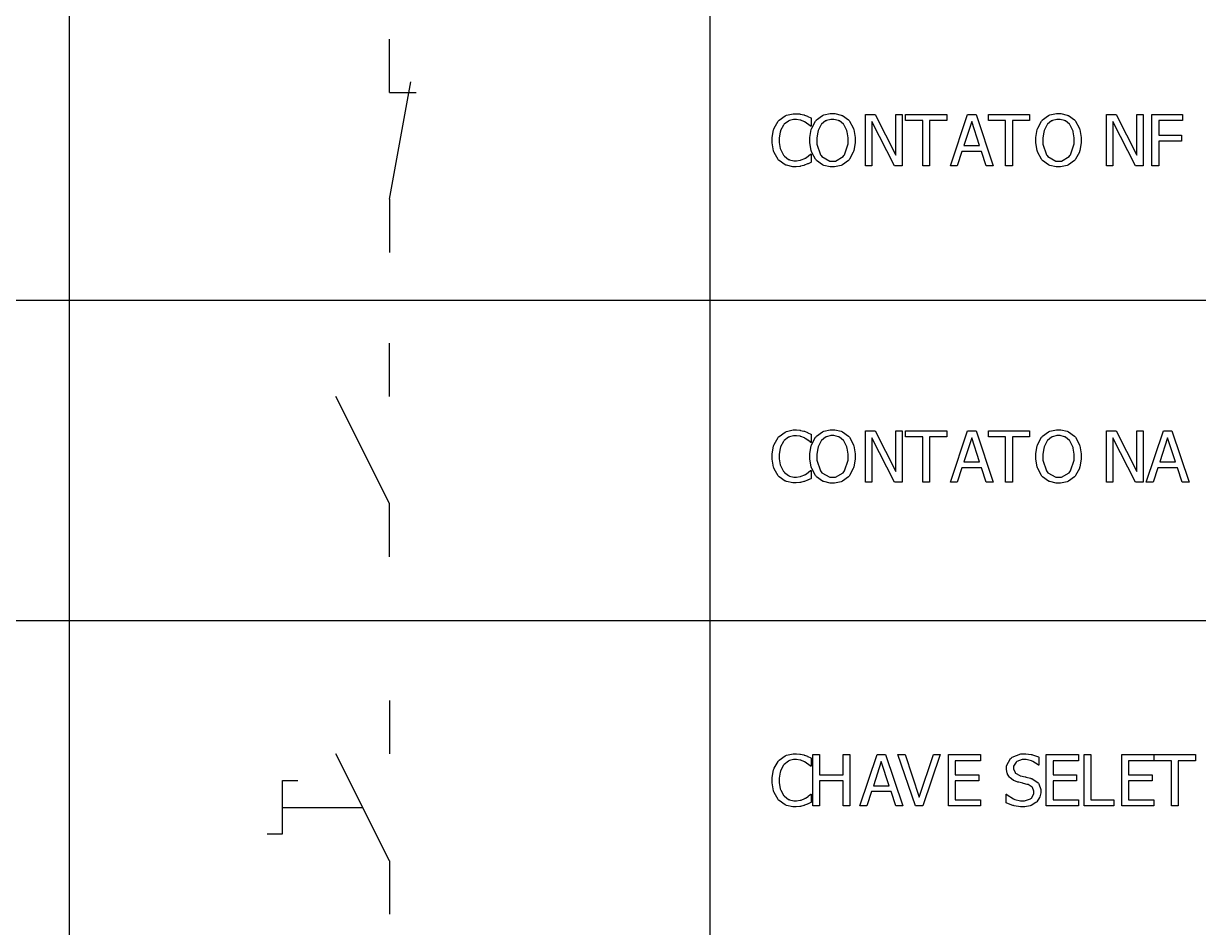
# Model space of a CAD drawing. Header units: millimetres. Extents: x 1974 to 2560, y 1429 to 1567.
# Drawn here: x 2485.803 to 2489.676, y 1522.495 to 1525.476 of the extents above; entities that cross this region are included whole.
import ezdxf

# ---------------------------------------------------------------- set-up
doc = ezdxf.new("R2010")
doc.units = ezdxf.units.MM
doc.layers.add('TEXTO', color=4, linetype='Continuous')

msp = doc.modelspace()

# ---------------------------------------------------------------- linework, layer by layer
at = {"layer": 'TEXTO', "color": 0}
for p, q in [((2485.9531, 1531.9544), (2485.9531, 1515.0586)), ((2488.0651, 1531.9544), (2488.0651, 1515.0586)), ((2487.0091, 1525.2489), (2487.0091, 1525.4249)), ((2487.0091, 1524.8969), (2487.0794, 1525.2841)), ((2487.0091, 1525.2489), (2487.097, 1525.2489)), ((2488.2902, 1525.1539), (2488.292, 1525.1559)), ((2488.292, 1525.1559), (2488.2936, 1525.1578)), ((2488.2936, 1525.1578), (2488.3136, 1525.1721)), ((2488.3246, 1525.1548), (2488.3105, 1525.1439)), ((2488.3136, 1525.1721), (2488.3159, 1525.1731)), ((2488.3159, 1525.1731), (2488.3181, 1525.1742)), ((2488.3181, 1525.1742), (2488.3397, 1525.179)), ((2488.3262, 1525.1554), (2488.3246, 1525.1548)), ((2488.3277, 1525.1562), (2488.3262, 1525.1554)), ((2488.3415, 1525.1599), (2488.3277, 1525.1562)), ((2488.3397, 1525.179), (2488.3469, 1525.179)), ((2488.3467, 1525.1599), (2488.3415, 1525.1599)), ((2488.3507, 1525.1599), (2488.3467, 1525.1599)), ((2488.3469, 1525.179), (2488.3508, 1525.179)), ((2488.363, 1525.158), (2488.3507, 1525.1599)), ((2488.3508, 1525.179), (2488.3616, 1525.178)), ((2488.3616, 1525.178), (2488.3629, 1525.1778)), ((2488.3629, 1525.1778), (2488.364, 1525.1775)), ((2488.3643, 1525.1576), (2488.363, 1525.158)), ((2488.364, 1525.1775), (2488.3756, 1525.1751)), ((2488.3655, 1525.1573), (2488.3643, 1525.1576)), ((2488.3772, 1525.1524), (2488.3655, 1525.1573)), ((2488.3756, 1525.1751), (2488.3766, 1525.1747)), ((2488.3766, 1525.1747), (2488.3775, 1525.1744)), ((2488.3775, 1525.1744), (2488.3869, 1525.1709)), ((2488.3869, 1525.1709), (2488.3878, 1525.1704)), ((2488.3878, 1525.1704), (2488.3887, 1525.17)), ((2488.3887, 1525.17), (2488.3981, 1525.1654)), ((2488.3981, 1525.1654), (2488.399, 1525.1648)), ((2488.399, 1525.1648), (2488.399, 1525.1377)), ((2488.4138, 1525.1547), (2488.4154, 1525.1566)), ((2488.4154, 1525.1566), (2488.417, 1525.1586)), ((2488.417, 1525.1586), (2488.4367, 1525.1728)), ((2488.447, 1525.1552), (2488.4335, 1525.1442)), ((2488.4367, 1525.1728), (2488.439, 1525.1737)), ((2488.439, 1525.1737), (2488.4413, 1525.1747)), ((2488.4413, 1525.1747), (2488.4626, 1525.1795)), ((2488.4485, 1525.1559), (2488.447, 1525.1552)), ((2488.45, 1525.1566), (2488.4485, 1525.1559)), ((2488.4645, 1525.1601), (2488.45, 1525.1566)), ((2488.4626, 1525.1795), (2488.4698, 1525.1795)), ((2488.4699, 1525.1601), (2488.4645, 1525.1601)), ((2488.4698, 1525.1795), (2488.4775, 1525.1795)), ((2488.4747, 1525.1601), (2488.4699, 1525.1601)), ((2488.4895, 1525.1566), (2488.4747, 1525.1601)), ((2488.4775, 1525.1795), (2488.4985, 1525.1746)), ((2488.4911, 1525.1557), (2488.4895, 1525.1566)), ((2488.4927, 1525.1551), (2488.4911, 1525.1557)), ((2488.5061, 1525.1441), (2488.4927, 1525.1551)), ((2488.4985, 1525.1746), (2488.5008, 1525.1735)), ((2488.5008, 1525.1735), (2488.503, 1525.1725)), ((2488.503, 1525.1725), (2488.5226, 1525.1585)), ((2488.5226, 1525.1585), (2488.5242, 1525.1566)), ((2488.5242, 1525.1566), (2488.5258, 1525.1548)), ((2488.5242, 1525.1566), (2488.5242, 1525.1566)), ((2488.5258, 1525.1548), (2488.5383, 1525.1319)), ((2488.5786, 1525.0071), (2488.5786, 1525.1761)), ((2488.5786, 1525.1761), (2488.6104, 1525.1761)), ((2488.6104, 1525.1761), (2488.6785, 1525.0422)), ((2488.6785, 1525.0422), (2488.6785, 1525.1761)), ((2488.6785, 1525.1761), (2488.6994, 1525.1761)), ((2488.6994, 1525.1761), (2488.6994, 1525.0071)), ((2488.6994, 1525.1761), (2488.6994, 1525.1761)), ((2488.7103, 1525.1561), (2488.7103, 1525.1761)), ((2488.7103, 1525.1761), (2488.8463, 1525.1761)), ((2488.7671, 1525.1561), (2488.7103, 1525.1561)), ((2488.7671, 1525.0071), (2488.7671, 1525.1561)), ((2488.8463, 1525.1561), (2488.7895, 1525.1561)), ((2488.7895, 1525.1561), (2488.7895, 1525.0071)), ((2488.8463, 1525.1761), (2488.8463, 1525.1561)), ((2488.8583, 1525.0071), (2488.9153, 1525.1761)), ((2488.9153, 1525.1761), (2488.9429, 1525.1761)), ((2488.9429, 1525.1761), (2488.9998, 1525.0071)), ((2488.9836, 1525.1561), (2488.9836, 1525.1761)), ((2488.9836, 1525.1761), (2489.1195, 1525.1761)), ((2489.0403, 1525.1561), (2488.9836, 1525.1561)), ((2489.0403, 1525.0071), (2489.0403, 1525.1561)), ((2489.1195, 1525.1561), (2489.0627, 1525.1561)), ((2489.0627, 1525.1561), (2489.0627, 1525.0071)), ((2489.1195, 1525.1761), (2489.1195, 1525.1561)), ((2489.1588, 1525.1547), (2489.1604, 1525.1566)), ((2489.1604, 1525.1566), (2489.162, 1525.1586)), ((2489.162, 1525.1586), (2489.1817, 1525.1728)), ((2489.192, 1525.1552), (2489.1784, 1525.1442)), ((2489.1817, 1525.1728), (2489.184, 1525.1737)), ((2489.184, 1525.1737), (2489.1862, 1525.1747)), ((2489.1862, 1525.1747), (2489.2076, 1525.1795)), ((2489.1935, 1525.1559), (2489.192, 1525.1552)), ((2489.195, 1525.1566), (2489.1935, 1525.1559)), ((2489.2095, 1525.1601), (2489.195, 1525.1566)), ((2489.2076, 1525.1795), (2489.2148, 1525.1795)), ((2489.2148, 1525.1601), (2489.2095, 1525.1601)), ((2489.2148, 1525.1795), (2489.2225, 1525.1795)), ((2489.2197, 1525.1601), (2489.2148, 1525.1601)), ((2489.2345, 1525.1566), (2489.2197, 1525.1601)), ((2489.2225, 1525.1795), (2489.2436, 1525.1746)), ((2489.2362, 1525.1557), (2489.2345, 1525.1566)), ((2489.2377, 1525.1551), (2489.2362, 1525.1557)), ((2489.2512, 1525.1441), (2489.2377, 1525.1551)), ((2489.2436, 1525.1746), (2489.2459, 1525.1735)), ((2489.2459, 1525.1735), (2489.2481, 1525.1725)), ((2489.2481, 1525.1725), (2489.2676, 1525.1585)), ((2489.2676, 1525.1585), (2489.2693, 1525.1566)), ((2489.2693, 1525.1566), (2489.2708, 1525.1548)), ((2489.2693, 1525.1566), (2489.2693, 1525.1566)), ((2489.2708, 1525.1548), (2489.2833, 1525.1319)), ((2489.3734, 1525.0071), (2489.3734, 1525.1761)), ((2489.3734, 1525.1761), (2489.4053, 1525.1761)), ((2489.4053, 1525.1761), (2489.4732, 1525.0422)), ((2489.4732, 1525.0422), (2489.4732, 1525.1761)), ((2489.4732, 1525.1761), (2489.4942, 1525.1761)), ((2489.4942, 1525.1761), (2489.4942, 1525.0071)), ((2489.4942, 1525.1761), (2489.4942, 1525.1761)), ((2489.5223, 1525.0071), (2489.5223, 1525.1761)), ((2489.5223, 1525.1761), (2489.6234, 1525.1761)), ((2489.6234, 1525.1561), (2489.5449, 1525.1561)), ((2489.5449, 1525.1561), (2489.5449, 1525.1084)), ((2489.6234, 1525.1761), (2489.6234, 1525.1561)), ((2489.6234, 1525.1761), (2489.6234, 1525.1761)), ((2488.2709, 1525.1007), (2488.2753, 1525.1258)), ((2488.2753, 1525.1258), (2488.2763, 1525.1284)), ((2488.2763, 1525.1284), (2488.2771, 1525.131)), ((2488.2771, 1525.131), (2488.2902, 1525.1539)), ((2488.2976, 1525.1186), (2488.2943, 1525.0982)), ((2488.2982, 1525.1207), (2488.2976, 1525.1186)), ((2488.2989, 1525.123), (2488.2982, 1525.1207)), ((2488.3081, 1525.141), (2488.2989, 1525.123)), ((2488.3093, 1525.1425), (2488.3081, 1525.141)), ((2488.3105, 1525.1439), (2488.3093, 1525.1425)), ((2488.3783, 1525.1518), (2488.3772, 1525.1524)), ((2488.3793, 1525.1513), (2488.3783, 1525.1518)), ((2488.3889, 1525.1449), (2488.3793, 1525.1513)), ((2488.3896, 1525.1442), (2488.3889, 1525.1449)), ((2488.3904, 1525.1436), (2488.3896, 1525.1442)), ((2488.3967, 1525.1382), (2488.3904, 1525.1436)), ((2488.3952, 1525.1009), (2488.3995, 1525.1263)), ((2488.3972, 1525.1377), (2488.3967, 1525.1382)), ((2488.399, 1525.1377), (2488.3972, 1525.1377)), ((2488.3995, 1525.1263), (2488.4004, 1525.1289)), ((2488.4004, 1525.1289), (2488.4013, 1525.1316)), ((2488.4013, 1525.1316), (2488.4138, 1525.1547)), ((2488.4214, 1525.1189), (2488.4185, 1525.0984)), ((2488.4221, 1525.121), (2488.4214, 1525.1189)), ((2488.4226, 1525.1233), (2488.4221, 1525.121)), ((2488.4311, 1525.1413), (2488.4226, 1525.1233)), ((2488.4323, 1525.1426), (2488.4311, 1525.1413)), ((2488.4335, 1525.1442), (2488.4323, 1525.1426)), ((2488.5073, 1525.1426), (2488.5061, 1525.1441)), ((2488.5084, 1525.1413), (2488.5073, 1525.1426)), ((2488.5168, 1525.1235), (2488.5084, 1525.1413)), ((2488.5175, 1525.1212), (2488.5168, 1525.1235)), ((2488.5181, 1525.1191), (2488.5175, 1525.1212)), ((2488.5212, 1525.099), (2488.5181, 1525.1191)), ((2488.5383, 1525.1319), (2488.5392, 1525.129)), ((2488.5392, 1525.129), (2488.5401, 1525.1264)), ((2488.5401, 1525.1264), (2488.5446, 1525.1002)), ((2488.6742, 1525.0071), (2488.5996, 1525.1528)), ((2488.5996, 1525.1528), (2488.5996, 1525.0071)), ((2488.9285, 1525.1531), (2488.9025, 1525.0735)), ((2488.9546, 1525.0735), (2488.9285, 1525.1531)), ((2489.1401, 1525.1009), (2489.1445, 1525.1263)), ((2489.1445, 1525.1263), (2489.1454, 1525.1289)), ((2489.1454, 1525.1289), (2489.1463, 1525.1316)), ((2489.1463, 1525.1316), (2489.1588, 1525.1547)), ((2489.1664, 1525.1189), (2489.1635, 1525.0984)), ((2489.1671, 1525.121), (2489.1664, 1525.1189)), ((2489.1677, 1525.1233), (2489.1671, 1525.121)), ((2489.1761, 1525.1413), (2489.1677, 1525.1233)), ((2489.1773, 1525.1426), (2489.1761, 1525.1413)), ((2489.1784, 1525.1442), (2489.1773, 1525.1426)), ((2489.2523, 1525.1426), (2489.2512, 1525.1441)), ((2489.2533, 1525.1413), (2489.2523, 1525.1426)), ((2489.2619, 1525.1235), (2489.2533, 1525.1413)), ((2489.2626, 1525.1212), (2489.2619, 1525.1235)), ((2489.2631, 1525.1191), (2489.2626, 1525.1212)), ((2489.2662, 1525.099), (2489.2631, 1525.1191)), ((2489.2833, 1525.1319), (2489.2842, 1525.129)), ((2489.2842, 1525.129), (2489.2851, 1525.1264)), ((2489.2851, 1525.1264), (2489.2895, 1525.1002)), ((2489.469, 1525.0071), (2489.3943, 1525.1528)), ((2489.3943, 1525.1528), (2489.3943, 1525.0071)), ((2488.2709, 1525.0914), (2488.2709, 1525.1007)), ((2488.2709, 1525.0826), (2488.2709, 1525.0914)), ((2488.2754, 1525.0564), (2488.2709, 1525.0826)), ((2488.2943, 1525.0982), (2488.2943, 1525.0914)), ((2488.2943, 1525.0914), (2488.2943, 1525.0838)), ((2488.2943, 1525.0838), (2488.2977, 1525.0636)), ((2488.3952, 1525.0915), (2488.3952, 1525.1009)), ((2488.3952, 1525.083), (2488.3952, 1525.0915)), ((2488.3995, 1525.0571), (2488.3952, 1525.083)), ((2488.4185, 1525.0984), (2488.4185, 1525.0915)), ((2488.4185, 1525.0915), (2488.4185, 1525.0788)), ((2488.4185, 1525.0788), (2488.4301, 1525.0436)), ((2488.5096, 1525.0436), (2488.5212, 1525.0796)), ((2488.5212, 1525.0915), (2488.5212, 1525.099)), ((2488.5212, 1525.0796), (2488.5212, 1525.0915)), ((2488.5212, 1525.0915), (2488.5212, 1525.0915)), ((2488.5446, 1525.0823), (2488.5402, 1525.0572)), ((2488.5446, 1525.1002), (2488.5446, 1525.0915)), ((2488.5446, 1525.0915), (2488.5446, 1525.0823)), ((2489.1401, 1525.0915), (2489.1401, 1525.1009)), ((2489.1401, 1525.083), (2489.1401, 1525.0915)), ((2489.1445, 1525.0571), (2489.1401, 1525.083)), ((2489.1635, 1525.0984), (2489.1635, 1525.0915)), ((2489.1635, 1525.0915), (2489.1635, 1525.0788)), ((2489.1635, 1525.0788), (2489.1751, 1525.0436)), ((2489.2545, 1525.0436), (2489.2662, 1525.0796)), ((2489.2662, 1525.0915), (2489.2662, 1525.099)), ((2489.2662, 1525.0796), (2489.2662, 1525.0915)), ((2489.2662, 1525.0915), (2489.2662, 1525.0915)), ((2489.2895, 1525.0823), (2489.2852, 1525.0572)), ((2489.2895, 1525.1002), (2489.2895, 1525.0915)), ((2489.2895, 1525.0915), (2489.2895, 1525.0823)), ((2489.5449, 1525.1084), (2489.6202, 1525.1084)), ((2489.6202, 1525.0884), (2489.5449, 1525.0884)), ((2489.5449, 1525.0884), (2489.5449, 1525.0071)), ((2489.6202, 1525.1084), (2489.6202, 1525.0884)), ((2488.2764, 1525.0536), (2488.2754, 1525.0564)), ((2488.2773, 1525.0509), (2488.2764, 1525.0536)), ((2488.2904, 1525.028), (2488.2773, 1525.0509)), ((2488.2977, 1525.0636), (2488.2984, 1525.0615)), ((2488.2984, 1525.0615), (2488.2991, 1525.0594)), ((2488.2991, 1525.0594), (2488.3086, 1525.0417)), ((2488.3086, 1525.0417), (2488.3099, 1525.0403)), ((2488.3099, 1525.0403), (2488.311, 1525.0389)), ((2488.311, 1525.0389), (2488.3248, 1525.0284)), ((2488.3895, 1525.0384), (2488.3902, 1525.0391)), ((2488.3902, 1525.0391), (2488.3909, 1525.0397)), ((2488.3909, 1525.0397), (2488.3969, 1525.045)), ((2488.3969, 1525.045), (2488.3974, 1525.0453)), ((2488.3974, 1525.0453), (2488.399, 1525.0453)), ((2488.399, 1525.0453), (2488.399, 1525.0186)), ((2488.4003, 1525.0543), (2488.3995, 1525.0571)), ((2488.4012, 1525.0515), (2488.4003, 1525.0543)), ((2488.4137, 1525.0286), (2488.4012, 1525.0515)), ((2488.4301, 1525.0436), (2488.4324, 1525.0406)), ((2488.4324, 1525.0406), (2488.4347, 1525.0377)), ((2488.5049, 1525.0377), (2488.5072, 1525.0406)), ((2488.5072, 1525.0406), (2488.5096, 1525.0436)), ((2488.5384, 1525.0517), (2488.5258, 1525.0286)), ((2488.5393, 1525.0543), (2488.5384, 1525.0517)), ((2488.5402, 1525.0572), (2488.5393, 1525.0543)), ((2488.8963, 1525.0543), (2488.881, 1525.0071)), ((2488.9608, 1525.0543), (2488.8963, 1525.0543)), ((2488.9025, 1525.0735), (2488.9546, 1525.0735)), ((2488.9025, 1525.0735), (2488.9025, 1525.0735)), ((2488.9762, 1525.0071), (2488.9608, 1525.0543)), ((2489.1454, 1525.0543), (2489.1445, 1525.0571)), ((2489.1463, 1525.0515), (2489.1454, 1525.0543)), ((2489.1587, 1525.0286), (2489.1463, 1525.0515)), ((2489.1751, 1525.0436), (2489.1775, 1525.0406)), ((2489.1775, 1525.0406), (2489.1797, 1525.0377)), ((2489.25, 1525.0377), (2489.2523, 1525.0406)), ((2489.2523, 1525.0406), (2489.2545, 1525.0436)), ((2489.2834, 1525.0517), (2489.2708, 1525.0286)), ((2489.2843, 1525.0543), (2489.2834, 1525.0517)), ((2489.2852, 1525.0572), (2489.2843, 1525.0543)), ((2488.2921, 1525.0262), (2488.2904, 1525.028)), ((2488.2938, 1525.0244), (2488.2921, 1525.0262)), ((2488.3138, 1525.0106), (2488.2938, 1525.0244)), ((2488.3161, 1525.0096), (2488.3138, 1525.0106)), ((2488.3184, 1525.0087), (2488.3161, 1525.0096)), ((2488.3389, 1525.004), (2488.3184, 1525.0087)), ((2488.3248, 1525.0284), (2488.3265, 1525.0277)), ((2488.3265, 1525.0277), (2488.3281, 1525.027)), ((2488.3281, 1525.027), (2488.342, 1525.0234)), ((2488.3466, 1525.004), (2488.3389, 1525.004)), ((2488.342, 1525.0234), (2488.3467, 1525.0234)), ((2488.3503, 1525.004), (2488.3466, 1525.004)), ((2488.3466, 1525.004), (2488.3466, 1525.004)), ((2488.3467, 1525.0234), (2488.3511, 1525.0234)), ((2488.3619, 1525.0051), (2488.3503, 1525.004)), ((2488.3511, 1525.0234), (2488.3633, 1525.0255)), ((2488.363, 1525.0053), (2488.3619, 1525.0051)), ((2488.3639, 1525.0056), (2488.363, 1525.0053)), ((2488.3633, 1525.0255), (2488.3647, 1525.0258)), ((2488.3754, 1525.0085), (2488.3639, 1525.0056)), ((2488.3647, 1525.0258), (2488.3661, 1525.0263)), ((2488.3661, 1525.0263), (2488.3783, 1525.0313)), ((2488.3766, 1525.0089), (2488.3754, 1525.0085)), ((2488.3778, 1525.0093), (2488.3766, 1525.0089)), ((2488.3877, 1525.0132), (2488.3778, 1525.0093)), ((2488.3783, 1525.0313), (2488.3795, 1525.0319)), ((2488.3795, 1525.0319), (2488.3805, 1525.0324)), ((2488.3805, 1525.0324), (2488.3895, 1525.0384)), ((2488.3885, 1525.0135), (2488.3877, 1525.0132)), ((2488.3893, 1525.014), (2488.3885, 1525.0135)), ((2488.3981, 1525.0182), (2488.3893, 1525.014)), ((2488.399, 1525.0186), (2488.3981, 1525.0182)), ((2488.4154, 1525.0266), (2488.4137, 1525.0286)), ((2488.417, 1525.0248), (2488.4154, 1525.0266)), ((2488.4366, 1525.0103), (2488.417, 1525.0248)), ((2488.4347, 1525.0377), (2488.4611, 1525.0229)), ((2488.4389, 1525.0094), (2488.4366, 1525.0103)), ((2488.4411, 1525.0084), (2488.4389, 1525.0094)), ((2488.462, 1525.0035), (2488.4411, 1525.0084)), ((2488.4611, 1525.0229), (2488.4699, 1525.0229)), ((2488.4698, 1525.0035), (2488.462, 1525.0035)), ((2488.4768, 1525.0035), (2488.4698, 1525.0035)), ((2488.4699, 1525.0229), (2488.4792, 1525.0229)), ((2488.4978, 1525.0083), (2488.4768, 1525.0035)), ((2488.4792, 1525.0229), (2488.5049, 1525.0377)), ((2488.5001, 1525.0091), (2488.4978, 1525.0083)), ((2488.5024, 1525.0101), (2488.5001, 1525.0091)), ((2488.5224, 1525.0247), (2488.5024, 1525.0101)), ((2488.5242, 1525.0266), (2488.5224, 1525.0247)), ((2488.5258, 1525.0286), (2488.5242, 1525.0266)), ((2488.5996, 1525.0071), (2488.5786, 1525.0071)), ((2488.6994, 1525.0071), (2488.6742, 1525.0071)), ((2488.7895, 1525.0071), (2488.7671, 1525.0071)), ((2488.7895, 1525.0071), (2488.7895, 1525.0071)), ((2488.881, 1525.0071), (2488.8583, 1525.0071)), ((2488.881, 1525.0071), (2488.881, 1525.0071)), ((2488.9998, 1525.0071), (2488.9762, 1525.0071)), ((2489.0627, 1525.0071), (2489.0403, 1525.0071)), ((2489.0627, 1525.0071), (2489.0627, 1525.0071)), ((2489.1603, 1525.0266), (2489.1587, 1525.0286)), ((2489.162, 1525.0248), (2489.1603, 1525.0266)), ((2489.1816, 1525.0103), (2489.162, 1525.0248)), ((2489.1797, 1525.0377), (2489.206, 1525.0229)), ((2489.1839, 1525.0094), (2489.1816, 1525.0103)), ((2489.1861, 1525.0084), (2489.1839, 1525.0094)), ((2489.2069, 1525.0035), (2489.1861, 1525.0084)), ((2489.206, 1525.0229), (2489.2148, 1525.0229)), ((2489.2148, 1525.0035), (2489.2069, 1525.0035)), ((2489.2148, 1525.0229), (2489.2242, 1525.0229)), ((2489.2217, 1525.0035), (2489.2148, 1525.0035)), ((2489.2428, 1525.0083), (2489.2217, 1525.0035)), ((2489.2242, 1525.0229), (2489.25, 1525.0377)), ((2489.2451, 1525.0091), (2489.2428, 1525.0083)), ((2489.2474, 1525.0101), (2489.2451, 1525.0091)), ((2489.2675, 1525.0247), (2489.2474, 1525.0101)), ((2489.2693, 1525.0266), (2489.2675, 1525.0247)), ((2489.2708, 1525.0286), (2489.2693, 1525.0266)), ((2489.3943, 1525.0071), (2489.3734, 1525.0071)), ((2489.4942, 1525.0071), (2489.469, 1525.0071)), ((2489.5449, 1525.0071), (2489.5223, 1525.0071)), ((2487.0091, 1524.8969), (2487.0091, 1524.7209)), ((2507.7976, 1524.5625), (2478.9131, 1524.5625)), ((2487.0091, 1524.2457), (2487.0091, 1524.4217)), ((2487.0091, 1523.8937), (2486.8331, 1524.2457)), ((2488.2771, 1524.088), (2488.2902, 1524.1108)), ((2488.2902, 1524.1108), (2488.292, 1524.1127)), ((2488.292, 1524.1127), (2488.2936, 1524.1147)), ((2488.2936, 1524.1147), (2488.3136, 1524.1291)), ((2488.3246, 1524.1118), (2488.3105, 1524.1008)), ((2488.3136, 1524.1291), (2488.3159, 1524.1301)), ((2488.3159, 1524.1301), (2488.3181, 1524.131)), ((2488.3181, 1524.131), (2488.3397, 1524.136)), ((2488.3262, 1524.1125), (2488.3246, 1524.1118)), ((2488.3277, 1524.1132), (2488.3262, 1524.1125)), ((2488.3415, 1524.1168), (2488.3277, 1524.1132)), ((2488.3397, 1524.136), (2488.3469, 1524.136)), ((2488.3467, 1524.1168), (2488.3415, 1524.1168)), ((2488.3507, 1524.1168), (2488.3467, 1524.1168)), ((2488.3469, 1524.136), (2488.3508, 1524.136)), ((2488.363, 1524.115), (2488.3507, 1524.1168)), ((2488.3508, 1524.136), (2488.3616, 1524.1351)), ((2488.3616, 1524.1351), (2488.3629, 1524.1348)), ((2488.3629, 1524.1348), (2488.364, 1524.1346)), ((2488.3643, 1524.1146), (2488.363, 1524.115)), ((2488.364, 1524.1346), (2488.3756, 1524.132)), ((2488.3655, 1524.1142), (2488.3643, 1524.1146)), ((2488.3772, 1524.1094), (2488.3655, 1524.1142)), ((2488.3756, 1524.132), (2488.3766, 1524.1315)), ((2488.3766, 1524.1315), (2488.3775, 1524.1314)), ((2488.3783, 1524.1088), (2488.3772, 1524.1094)), ((2488.3775, 1524.1314), (2488.3869, 1524.1278)), ((2488.3869, 1524.1278), (2488.3878, 1524.1273)), ((2488.3878, 1524.1273), (2488.3887, 1524.1269)), ((2488.3887, 1524.1269), (2488.3981, 1524.1224)), ((2488.3981, 1524.1224), (2488.399, 1524.1218)), ((2488.399, 1524.1218), (2488.399, 1524.0946)), ((2488.4013, 1524.0886), (2488.4138, 1524.1117)), ((2488.4138, 1524.1117), (2488.4154, 1524.1135)), ((2488.4154, 1524.1135), (2488.417, 1524.1155)), ((2488.417, 1524.1155), (2488.4367, 1524.1296)), ((2488.447, 1524.1122), (2488.4335, 1524.1012)), ((2488.4367, 1524.1296), (2488.439, 1524.1306)), ((2488.439, 1524.1306), (2488.4413, 1524.1317)), ((2488.4413, 1524.1317), (2488.4626, 1524.1365)), ((2488.4485, 1524.1128), (2488.447, 1524.1122)), ((2488.45, 1524.1136), (2488.4485, 1524.1128)), ((2488.4645, 1524.1171), (2488.45, 1524.1136)), ((2488.4626, 1524.1365), (2488.4698, 1524.1365)), ((2488.4699, 1524.1171), (2488.4645, 1524.1171)), ((2488.4698, 1524.1365), (2488.4775, 1524.1365)), ((2488.4747, 1524.1171), (2488.4699, 1524.1171)), ((2488.4895, 1524.1135), (2488.4747, 1524.1171)), ((2488.4775, 1524.1365), (2488.4985, 1524.1315)), ((2488.4911, 1524.1127), (2488.4895, 1524.1135)), ((2488.4927, 1524.1121), (2488.4911, 1524.1127)), ((2488.5061, 1524.1011), (2488.4927, 1524.1121)), ((2488.4985, 1524.1315), (2488.5008, 1524.1305)), ((2488.5008, 1524.1305), (2488.503, 1524.1296)), ((2488.503, 1524.1296), (2488.5226, 1524.1153)), ((2488.5226, 1524.1153), (2488.5242, 1524.1135)), ((2488.5242, 1524.1135), (2488.5258, 1524.1117)), ((2488.5242, 1524.1135), (2488.5242, 1524.1135)), ((2488.5258, 1524.1117), (2488.5383, 1524.0888)), ((2488.5786, 1523.9641), (2488.5786, 1524.1329)), ((2488.5786, 1524.1329), (2488.6104, 1524.1329)), ((2488.6742, 1523.9641), (2488.5996, 1524.1097)), ((2488.5996, 1524.1097), (2488.5996, 1523.9641)), ((2488.6104, 1524.1329), (2488.6785, 1523.9993)), ((2488.6785, 1523.9993), (2488.6785, 1524.1329)), ((2488.6785, 1524.1329), (2488.6994, 1524.1329)), ((2488.6994, 1524.1329), (2488.6994, 1523.9641)), ((2488.6994, 1524.1329), (2488.6994, 1524.1329)), ((2488.7103, 1524.113), (2488.7103, 1524.1329)), ((2488.7103, 1524.1329), (2488.8463, 1524.1329)), ((2488.7671, 1524.113), (2488.7103, 1524.113)), ((2488.7671, 1523.9641), (2488.7671, 1524.113)), ((2488.8463, 1524.113), (2488.7895, 1524.113)), ((2488.7895, 1524.113), (2488.7895, 1523.9641)), ((2488.8463, 1524.1329), (2488.8463, 1524.113)), ((2488.8583, 1523.9641), (2488.9153, 1524.1329)), ((2488.9285, 1524.1101), (2488.9025, 1524.0304)), ((2488.9153, 1524.1329), (2488.9429, 1524.1329)), ((2488.9546, 1524.0304), (2488.9285, 1524.1101)), ((2488.9429, 1524.1329), (2488.9998, 1523.9641)), ((2488.9836, 1524.113), (2488.9836, 1524.1329)), ((2488.9836, 1524.1329), (2489.1195, 1524.1329)), ((2489.0403, 1524.113), (2488.9836, 1524.113)), ((2489.0403, 1523.9641), (2489.0403, 1524.113)), ((2489.1195, 1524.113), (2489.0627, 1524.113)), ((2489.0627, 1524.113), (2489.0627, 1523.9641)), ((2489.1195, 1524.1329), (2489.1195, 1524.113)), ((2489.1463, 1524.0886), (2489.1588, 1524.1117)), ((2489.1588, 1524.1117), (2489.1604, 1524.1135)), ((2489.1604, 1524.1135), (2489.162, 1524.1155)), ((2489.162, 1524.1155), (2489.1817, 1524.1296)), ((2489.192, 1524.1122), (2489.1784, 1524.1012)), ((2489.1817, 1524.1296), (2489.184, 1524.1306)), ((2489.184, 1524.1306), (2489.1862, 1524.1317)), ((2489.1862, 1524.1317), (2489.2076, 1524.1365)), ((2489.1935, 1524.1128), (2489.192, 1524.1122)), ((2489.195, 1524.1136), (2489.1935, 1524.1128)), ((2489.2095, 1524.1171), (2489.195, 1524.1136)), ((2489.2076, 1524.1365), (2489.2148, 1524.1365)), ((2489.2148, 1524.1171), (2489.2095, 1524.1171)), ((2489.2148, 1524.1365), (2489.2225, 1524.1365)), ((2489.2197, 1524.1171), (2489.2148, 1524.1171)), ((2489.2345, 1524.1135), (2489.2197, 1524.1171)), ((2489.2225, 1524.1365), (2489.2436, 1524.1315)), ((2489.2362, 1524.1127), (2489.2345, 1524.1135)), ((2489.2377, 1524.1121), (2489.2362, 1524.1127)), ((2489.2512, 1524.1011), (2489.2377, 1524.1121)), ((2489.2436, 1524.1315), (2489.2459, 1524.1305)), ((2489.2459, 1524.1305), (2489.2481, 1524.1296)), ((2489.2481, 1524.1296), (2489.2676, 1524.1153)), ((2489.2676, 1524.1153), (2489.2693, 1524.1135)), ((2489.2693, 1524.1135), (2489.2708, 1524.1117)), ((2489.2693, 1524.1135), (2489.2693, 1524.1135)), ((2489.2708, 1524.1117), (2489.2833, 1524.0888)), ((2489.3734, 1523.9641), (2489.3734, 1524.1329)), ((2489.3734, 1524.1329), (2489.4053, 1524.1329)), ((2489.469, 1523.9641), (2489.3943, 1524.1097)), ((2489.3943, 1524.1097), (2489.3943, 1523.9641)), ((2489.4053, 1524.1329), (2489.4732, 1523.9993)), ((2489.4732, 1523.9993), (2489.4732, 1524.1329)), ((2489.4732, 1524.1329), (2489.4942, 1524.1329)), ((2489.4942, 1524.1329), (2489.4942, 1523.9641)), ((2489.4942, 1524.1329), (2489.4942, 1524.1329)), ((2489.5041, 1523.9641), (2489.5611, 1524.1329)), ((2489.5744, 1524.1101), (2489.5484, 1524.0304)), ((2489.5611, 1524.1329), (2489.5887, 1524.1329)), ((2489.6005, 1524.0304), (2489.5744, 1524.1101)), ((2489.5887, 1524.1329), (2489.6457, 1523.9641)), ((2488.2709, 1524.0576), (2488.2753, 1524.0827)), ((2488.2753, 1524.0827), (2488.2763, 1524.0853)), ((2488.2763, 1524.0853), (2488.2771, 1524.088)), ((2488.2976, 1524.0756), (2488.2943, 1524.0552)), ((2488.2982, 1524.0778), (2488.2976, 1524.0756)), ((2488.2989, 1524.0799), (2488.2982, 1524.0778)), ((2488.3081, 1524.098), (2488.2989, 1524.0799)), ((2488.3093, 1524.0994), (2488.3081, 1524.098)), ((2488.3105, 1524.1008), (2488.3093, 1524.0994)), ((2488.3793, 1524.1082), (2488.3783, 1524.1088)), ((2488.3889, 1524.1019), (2488.3793, 1524.1082)), ((2488.3896, 1524.1012), (2488.3889, 1524.1019)), ((2488.3904, 1524.1006), (2488.3896, 1524.1012)), ((2488.3967, 1524.0951), (2488.3904, 1524.1006)), ((2488.3952, 1524.0578), (2488.3995, 1524.0832)), ((2488.3972, 1524.0946), (2488.3967, 1524.0951)), ((2488.399, 1524.0946), (2488.3972, 1524.0946)), ((2488.3995, 1524.0832), (2488.4004, 1524.0858)), ((2488.4004, 1524.0858), (2488.4013, 1524.0886)), ((2488.4214, 1524.0758), (2488.4185, 1524.0553)), ((2488.4221, 1524.0779), (2488.4214, 1524.0758)), ((2488.4226, 1524.0801), (2488.4221, 1524.0779)), ((2488.4311, 1524.0982), (2488.4226, 1524.0801)), ((2488.4323, 1524.0996), (2488.4311, 1524.0982)), ((2488.4335, 1524.1012), (2488.4323, 1524.0996)), ((2488.5073, 1524.0996), (2488.5061, 1524.1011)), ((2488.5084, 1524.0983), (2488.5073, 1524.0996)), ((2488.5168, 1524.0804), (2488.5084, 1524.0983)), ((2488.5175, 1524.0782), (2488.5168, 1524.0804)), ((2488.5181, 1524.0761), (2488.5175, 1524.0782)), ((2488.5212, 1524.0559), (2488.5181, 1524.0761)), ((2488.5383, 1524.0888), (2488.5392, 1524.086)), ((2488.5392, 1524.086), (2488.5401, 1524.0832)), ((2488.5401, 1524.0832), (2488.5446, 1524.0572)), ((2489.1401, 1524.0578), (2489.1445, 1524.0832)), ((2489.1445, 1524.0832), (2489.1454, 1524.0858)), ((2489.1454, 1524.0858), (2489.1463, 1524.0886)), ((2489.1664, 1524.0758), (2489.1635, 1524.0553)), ((2489.1671, 1524.0779), (2489.1664, 1524.0758)), ((2489.1677, 1524.0801), (2489.1671, 1524.0779)), ((2489.1761, 1524.0982), (2489.1677, 1524.0801)), ((2489.1773, 1524.0996), (2489.1761, 1524.0982)), ((2489.1784, 1524.1012), (2489.1773, 1524.0996)), ((2489.2523, 1524.0996), (2489.2512, 1524.1011)), ((2489.2533, 1524.0983), (2489.2523, 1524.0996)), ((2489.2619, 1524.0804), (2489.2533, 1524.0983)), ((2489.2626, 1524.0782), (2489.2619, 1524.0804)), ((2489.2631, 1524.0761), (2489.2626, 1524.0782)), ((2489.2662, 1524.0559), (2489.2631, 1524.0761)), ((2489.2833, 1524.0888), (2489.2842, 1524.086)), ((2489.2842, 1524.086), (2489.2851, 1524.0832)), ((2489.2851, 1524.0832), (2489.2895, 1524.0572)), ((2488.2709, 1524.0483), (2488.2709, 1524.0576)), ((2488.2709, 1524.0396), (2488.2709, 1524.0483)), ((2488.2754, 1524.0134), (2488.2709, 1524.0396)), ((2488.2943, 1524.0552), (2488.2943, 1524.0483)), ((2488.2943, 1524.0483), (2488.2943, 1524.0409)), ((2488.2943, 1524.0409), (2488.2977, 1524.0206)), ((2488.3952, 1524.0484), (2488.3952, 1524.0578)), ((2488.3952, 1524.0399), (2488.3952, 1524.0484)), ((2488.3995, 1524.0141), (2488.3952, 1524.0399)), ((2488.4185, 1524.0553), (2488.4185, 1524.0484)), ((2488.4185, 1524.0484), (2488.4185, 1524.0357)), ((2488.4185, 1524.0357), (2488.4301, 1524.0006)), ((2488.5096, 1524.0006), (2488.5212, 1524.0365)), ((2488.5212, 1524.0484), (2488.5212, 1524.0559)), ((2488.5212, 1524.0365), (2488.5212, 1524.0484)), ((2488.5212, 1524.0484), (2488.5212, 1524.0484)), ((2488.5446, 1524.0392), (2488.5402, 1524.0142)), ((2488.5446, 1524.0572), (2488.5446, 1524.0484)), ((2488.5446, 1524.0484), (2488.5446, 1524.0392)), ((2489.1401, 1524.0484), (2489.1401, 1524.0578)), ((2489.1401, 1524.0399), (2489.1401, 1524.0484)), ((2489.1445, 1524.0141), (2489.1401, 1524.0399)), ((2489.1635, 1524.0553), (2489.1635, 1524.0484)), ((2489.1635, 1524.0484), (2489.1635, 1524.0357)), ((2489.1635, 1524.0357), (2489.1751, 1524.0006)), ((2489.2545, 1524.0006), (2489.2662, 1524.0365)), ((2489.2662, 1524.0484), (2489.2662, 1524.0559)), ((2489.2662, 1524.0365), (2489.2662, 1524.0484)), ((2489.2662, 1524.0484), (2489.2662, 1524.0484)), ((2489.2895, 1524.0392), (2489.2852, 1524.0142)), ((2489.2895, 1524.0572), (2489.2895, 1524.0484)), ((2489.2895, 1524.0484), (2489.2895, 1524.0392)), ((2488.2764, 1524.0106), (2488.2754, 1524.0134)), ((2488.2773, 1524.0079), (2488.2764, 1524.0106)), ((2488.2904, 1523.985), (2488.2773, 1524.0079)), ((2488.2977, 1524.0206), (2488.2984, 1524.0185)), ((2488.2984, 1524.0185), (2488.2991, 1524.0164)), ((2488.2991, 1524.0164), (2488.3086, 1523.9988)), ((2488.3086, 1523.9988), (2488.3099, 1523.9973)), ((2488.3099, 1523.9973), (2488.311, 1523.9959)), ((2488.311, 1523.9959), (2488.3248, 1523.9855)), ((2488.3805, 1523.9893), (2488.3895, 1523.9954)), ((2488.3895, 1523.9954), (2488.3902, 1523.9959)), ((2488.3902, 1523.9959), (2488.3909, 1523.9966)), ((2488.3909, 1523.9966), (2488.3969, 1524.0019)), ((2488.3969, 1524.0019), (2488.3974, 1524.0023)), ((2488.3974, 1524.0023), (2488.399, 1524.0023)), ((2488.399, 1524.0023), (2488.399, 1523.9755)), ((2488.4003, 1524.0113), (2488.3995, 1524.0141)), ((2488.4012, 1524.0085), (2488.4003, 1524.0113)), ((2488.4137, 1523.9855), (2488.4012, 1524.0085)), ((2488.4301, 1524.0006), (2488.4324, 1523.9976)), ((2488.4324, 1523.9976), (2488.4347, 1523.9947)), ((2488.4347, 1523.9947), (2488.4611, 1523.98)), ((2488.4792, 1523.98), (2488.5049, 1523.9947)), ((2488.5049, 1523.9947), (2488.5072, 1523.9976)), ((2488.5072, 1523.9976), (2488.5096, 1524.0006)), ((2488.5384, 1524.0087), (2488.5258, 1523.9855)), ((2488.5393, 1524.0114), (2488.5384, 1524.0087)), ((2488.5402, 1524.0142), (2488.5393, 1524.0114)), ((2488.8963, 1524.0113), (2488.881, 1523.9641)), ((2488.9608, 1524.0113), (2488.8963, 1524.0113)), ((2488.9025, 1524.0304), (2488.9546, 1524.0304)), ((2488.9025, 1524.0304), (2488.9025, 1524.0304)), ((2488.9762, 1523.9641), (2488.9608, 1524.0113)), ((2489.1454, 1524.0113), (2489.1445, 1524.0141)), ((2489.1463, 1524.0085), (2489.1454, 1524.0113)), ((2489.1587, 1523.9855), (2489.1463, 1524.0085)), ((2489.1751, 1524.0006), (2489.1775, 1523.9976)), ((2489.1775, 1523.9976), (2489.1797, 1523.9947)), ((2489.1797, 1523.9947), (2489.206, 1523.98)), ((2489.2242, 1523.98), (2489.25, 1523.9947)), ((2489.25, 1523.9947), (2489.2523, 1523.9976)), ((2489.2523, 1523.9976), (2489.2545, 1524.0006)), ((2489.2834, 1524.0087), (2489.2708, 1523.9855)), ((2489.2843, 1524.0114), (2489.2834, 1524.0087)), ((2489.2852, 1524.0142), (2489.2843, 1524.0114)), ((2489.5421, 1524.0113), (2489.5268, 1523.9641)), ((2489.6067, 1524.0113), (2489.5421, 1524.0113)), ((2489.5484, 1524.0304), (2489.6005, 1524.0304)), ((2489.5484, 1524.0304), (2489.5484, 1524.0304)), ((2489.622, 1523.9641), (2489.6067, 1524.0113)), ((2488.2921, 1523.9831), (2488.2904, 1523.985)), ((2488.2938, 1523.9813), (2488.2921, 1523.9831)), ((2488.3138, 1523.9675), (2488.2938, 1523.9813)), ((2488.3161, 1523.9665), (2488.3138, 1523.9675)), ((2488.3184, 1523.9657), (2488.3161, 1523.9665)), ((2488.3389, 1523.961), (2488.3184, 1523.9657)), ((2488.3248, 1523.9855), (2488.3265, 1523.9847)), ((2488.3265, 1523.9847), (2488.3281, 1523.984)), ((2488.3281, 1523.984), (2488.342, 1523.9804)), ((2488.3466, 1523.961), (2488.3389, 1523.961)), ((2488.342, 1523.9804), (2488.3467, 1523.9804)), ((2488.3503, 1523.961), (2488.3466, 1523.961)), ((2488.3466, 1523.961), (2488.3466, 1523.961)), ((2488.3467, 1523.9804), (2488.3511, 1523.9804)), ((2488.3619, 1523.9621), (2488.3503, 1523.961)), ((2488.3511, 1523.9804), (2488.3633, 1523.9824)), ((2488.363, 1523.9623), (2488.3619, 1523.9621)), ((2488.3639, 1523.9624), (2488.363, 1523.9623)), ((2488.3633, 1523.9824), (2488.3647, 1523.9828)), ((2488.3754, 1523.9655), (2488.3639, 1523.9624)), ((2488.3647, 1523.9828), (2488.3661, 1523.9832)), ((2488.3661, 1523.9832), (2488.3783, 1523.9882)), ((2488.3766, 1523.9659), (2488.3754, 1523.9655)), ((2488.3778, 1523.9662), (2488.3766, 1523.9659)), ((2488.3877, 1523.9701), (2488.3778, 1523.9662)), ((2488.3783, 1523.9882), (2488.3795, 1523.9888)), ((2488.3795, 1523.9888), (2488.3805, 1523.9893)), ((2488.3885, 1523.9705), (2488.3877, 1523.9701)), ((2488.3893, 1523.9709), (2488.3885, 1523.9705)), ((2488.3981, 1523.9751), (2488.3893, 1523.9709)), ((2488.399, 1523.9755), (2488.3981, 1523.9751)), ((2488.4154, 1523.9836), (2488.4137, 1523.9855)), ((2488.417, 1523.9817), (2488.4154, 1523.9836)), ((2488.4366, 1523.9674), (2488.417, 1523.9817)), ((2488.4389, 1523.9664), (2488.4366, 1523.9674)), ((2488.4411, 1523.9654), (2488.4389, 1523.9664)), ((2488.462, 1523.9605), (2488.4411, 1523.9654)), ((2488.4611, 1523.98), (2488.4699, 1523.98)), ((2488.4698, 1523.9605), (2488.462, 1523.9605)), ((2488.4768, 1523.9605), (2488.4698, 1523.9605)), ((2488.4699, 1523.98), (2488.4792, 1523.98)), ((2488.4978, 1523.9653), (2488.4768, 1523.9605)), ((2488.5001, 1523.9662), (2488.4978, 1523.9653)), ((2488.5024, 1523.9672), (2488.5001, 1523.9662)), ((2488.5224, 1523.9816), (2488.5024, 1523.9672)), ((2488.5242, 1523.9836), (2488.5224, 1523.9816)), ((2488.5258, 1523.9855), (2488.5242, 1523.9836)), ((2488.5996, 1523.9641), (2488.5786, 1523.9641)), ((2488.6994, 1523.9641), (2488.6742, 1523.9641)), ((2488.7895, 1523.9641), (2488.7671, 1523.9641)), ((2488.7895, 1523.9641), (2488.7895, 1523.9641)), ((2488.881, 1523.9641), (2488.8583, 1523.9641)), ((2488.881, 1523.9641), (2488.881, 1523.9641)), ((2488.9998, 1523.9641), (2488.9762, 1523.9641)), ((2489.0627, 1523.9641), (2489.0403, 1523.9641)), ((2489.0627, 1523.9641), (2489.0627, 1523.9641)), ((2489.1603, 1523.9836), (2489.1587, 1523.9855)), ((2489.162, 1523.9817), (2489.1603, 1523.9836)), ((2489.1816, 1523.9674), (2489.162, 1523.9817)), ((2489.1839, 1523.9664), (2489.1816, 1523.9674)), ((2489.1861, 1523.9654), (2489.1839, 1523.9664)), ((2489.2069, 1523.9605), (2489.1861, 1523.9654)), ((2489.206, 1523.98), (2489.2148, 1523.98)), ((2489.2148, 1523.9605), (2489.2069, 1523.9605)), ((2489.2148, 1523.98), (2489.2242, 1523.98)), ((2489.2217, 1523.9605), (2489.2148, 1523.9605)), ((2489.2428, 1523.9653), (2489.2217, 1523.9605)), ((2489.2451, 1523.9662), (2489.2428, 1523.9653)), ((2489.2474, 1523.9672), (2489.2451, 1523.9662)), ((2489.2675, 1523.9816), (2489.2474, 1523.9672)), ((2489.2693, 1523.9836), (2489.2675, 1523.9816)), ((2489.2708, 1523.9855), (2489.2693, 1523.9836)), ((2489.3943, 1523.9641), (2489.3734, 1523.9641)), ((2489.4942, 1523.9641), (2489.469, 1523.9641)), ((2489.5268, 1523.9641), (2489.5041, 1523.9641)), ((2489.5268, 1523.9641), (2489.5268, 1523.9641)), ((2489.6457, 1523.9641), (2489.622, 1523.9641)), ((2487.0091, 1523.7177), (2487.0091, 1523.8937)), ((2507.7976, 1523.5065), (2478.9131, 1523.5065)), ((2487.0091, 1523.2432), (2487.0091, 1523.0672)), ((2487.0091, 1522.7152), (2486.8331, 1523.0672)), ((2488.3181, 1523.0631), (2488.3397, 1523.068)), ((2488.3397, 1523.068), (2488.3469, 1523.068)), ((2488.3469, 1523.068), (2488.3508, 1523.068)), ((2488.3508, 1523.068), (2488.3616, 1523.067)), ((2488.3616, 1523.067), (2488.3629, 1523.0667)), ((2488.3629, 1523.0667), (2488.364, 1523.0665)), ((2488.364, 1523.0665), (2488.3756, 1523.0641)), ((2488.3756, 1523.0641), (2488.3766, 1523.0636)), ((2488.3766, 1523.0636), (2488.3775, 1523.0634)), ((2488.3775, 1523.0634), (2488.3869, 1523.0598)), ((2488.4047, 1522.8961), (2488.4047, 1523.065)), ((2488.4047, 1523.065), (2488.4273, 1523.065)), ((2488.4273, 1523.065), (2488.4273, 1522.9987)), ((2488.5049, 1522.9987), (2488.5049, 1523.065)), ((2488.5049, 1523.065), (2488.5274, 1523.065)), ((2488.5274, 1523.065), (2488.5274, 1522.8961)), ((2488.5274, 1523.065), (2488.5274, 1523.065)), ((2488.5603, 1522.8961), (2488.6172, 1523.065)), ((2488.6172, 1523.065), (2488.6449, 1523.065)), ((2488.6449, 1523.065), (2488.7018, 1522.8961)), ((2488.7429, 1522.8961), (2488.6848, 1523.065)), ((2488.6848, 1523.065), (2488.7088, 1523.065)), ((2488.7088, 1523.065), (2488.7555, 1522.9248)), ((2488.7555, 1522.9248), (2488.8022, 1523.065)), ((2488.8252, 1523.065), (2488.7671, 1522.8961)), ((2488.8022, 1523.065), (2488.8252, 1523.065)), ((2488.8022, 1523.065), (2488.8022, 1523.065)), ((2488.8517, 1522.8961), (2488.8517, 1523.065)), ((2488.8517, 1523.065), (2488.9574, 1523.065)), ((2488.9574, 1523.065), (2488.9574, 1523.045)), ((2489.0619, 1523.0565), (2489.0906, 1523.068)), ((2489.0906, 1523.068), (2489.1002, 1523.068)), ((2489.1002, 1523.068), (2489.1068, 1523.068)), ((2489.1068, 1523.068), (2489.1248, 1523.0657)), ((2489.1248, 1523.0657), (2489.127, 1523.0652)), ((2489.127, 1523.0652), (2489.129, 1523.0648)), ((2489.129, 1523.0648), (2489.1486, 1523.058)), ((2489.1746, 1522.8961), (2489.1746, 1523.065)), ((2489.1746, 1523.065), (2489.2802, 1523.065)), ((2489.2802, 1523.065), (2489.2802, 1523.045)), ((2489.2988, 1522.8961), (2489.2988, 1523.065)), ((2489.2988, 1523.065), (2489.3213, 1523.065)), ((2489.3213, 1523.065), (2489.3213, 1522.9161)), ((2489.423, 1522.8961), (2489.423, 1523.065)), ((2489.423, 1523.065), (2489.5286, 1523.065)), ((2489.5286, 1523.065), (2489.5286, 1523.045)), ((2489.5299, 1523.045), (2489.5299, 1523.065)), ((2489.5299, 1523.065), (2489.6659, 1523.065)), ((2489.6659, 1523.065), (2489.6659, 1523.045)), ((2488.2771, 1523.02), (2488.2902, 1523.0429)), ((2488.2902, 1523.0429), (2488.292, 1523.0448)), ((2488.292, 1523.0448), (2488.2936, 1523.0467)), ((2488.2936, 1523.0467), (2488.3136, 1523.0611)), ((2488.3081, 1523.03), (2488.2989, 1523.012)), ((2488.3093, 1523.0314), (2488.3081, 1523.03)), ((2488.3105, 1523.0329), (2488.3093, 1523.0314)), ((2488.3246, 1523.0437), (2488.3105, 1523.0329)), ((2488.3136, 1523.0611), (2488.3159, 1523.0621)), ((2488.3159, 1523.0621), (2488.3181, 1523.0631)), ((2488.3262, 1523.0444), (2488.3246, 1523.0437)), ((2488.3277, 1523.0452), (2488.3262, 1523.0444)), ((2488.3415, 1523.0489), (2488.3277, 1523.0452)), ((2488.3467, 1523.0489), (2488.3415, 1523.0489)), ((2488.3507, 1523.0489), (2488.3467, 1523.0489)), ((2488.363, 1523.047), (2488.3507, 1523.0489)), ((2488.3643, 1523.0466), (2488.363, 1523.047)), ((2488.3655, 1523.0463), (2488.3643, 1523.0466)), ((2488.3772, 1523.0414), (2488.3655, 1523.0463)), ((2488.3783, 1523.0408), (2488.3772, 1523.0414)), ((2488.3793, 1523.0403), (2488.3783, 1523.0408)), ((2488.3889, 1523.0339), (2488.3793, 1523.0403)), ((2488.3869, 1523.0598), (2488.3878, 1523.0593)), ((2488.3878, 1523.0593), (2488.3887, 1523.059)), ((2488.3887, 1523.059), (2488.3981, 1523.0543)), ((2488.3896, 1523.0332), (2488.3889, 1523.0339)), ((2488.3904, 1523.0326), (2488.3896, 1523.0332)), ((2488.3967, 1523.0272), (2488.3904, 1523.0326)), ((2488.3972, 1523.0267), (2488.3967, 1523.0272)), ((2488.399, 1523.0267), (2488.3972, 1523.0267)), ((2488.3981, 1523.0543), (2488.399, 1523.0538)), ((2488.399, 1523.0538), (2488.399, 1523.0267)), ((2488.6305, 1523.0421), (2488.6045, 1522.9625)), ((2488.6566, 1522.9625), (2488.6305, 1523.0421)), ((2488.9574, 1523.045), (2488.8742, 1523.045)), ((2488.8742, 1523.045), (2488.8742, 1522.9987)), ((2489.0433, 1523.0283), (2489.0566, 1523.0519)), ((2489.0433, 1523.0197), (2489.0433, 1523.0283)), ((2489.0566, 1523.0519), (2489.0593, 1523.0541)), ((2489.0593, 1523.0541), (2489.0619, 1523.0565)), ((2489.0747, 1523.0402), (2489.0667, 1523.0267)), ((2489.0667, 1523.0267), (2489.0667, 1523.0221)), ((2489.0763, 1523.0413), (2489.0747, 1523.0402)), ((2489.0778, 1523.0426), (2489.0763, 1523.0413)), ((2489.0952, 1523.0486), (2489.0778, 1523.0426)), ((2489.1016, 1523.0486), (2489.0952, 1523.0486)), ((2489.1076, 1523.0486), (2489.1016, 1523.0486)), ((2489.1259, 1523.0441), (2489.1076, 1523.0486)), ((2489.128, 1523.0432), (2489.1259, 1523.0441)), ((2489.1301, 1523.0423), (2489.128, 1523.0432)), ((2489.1473, 1523.0315), (2489.1301, 1523.0423)), ((2489.1487, 1523.0303), (2489.1473, 1523.0315)), ((2489.1486, 1523.058), (2489.1504, 1523.0572)), ((2489.1504, 1523.0303), (2489.1487, 1523.0303)), ((2489.1504, 1523.0572), (2489.1504, 1523.0303)), ((2489.2802, 1523.045), (2489.1971, 1523.045)), ((2489.1971, 1523.045), (2489.1971, 1522.9987)), ((2489.5286, 1523.045), (2489.4455, 1523.045)), ((2489.4455, 1523.045), (2489.4455, 1522.9987)), ((2489.5867, 1523.045), (2489.5299, 1523.045)), ((2489.5867, 1522.8961), (2489.5867, 1523.045)), ((2489.6659, 1523.045), (2489.6091, 1523.045)), ((2489.6091, 1523.045), (2489.6091, 1522.8961)), ((2488.2709, 1522.9896), (2488.2753, 1523.0147)), ((2488.2709, 1522.9803), (2488.2709, 1522.9896)), ((2488.2753, 1523.0147), (2488.2763, 1523.0174)), ((2488.2763, 1523.0174), (2488.2771, 1523.02)), ((2488.2976, 1523.0075), (2488.2943, 1522.9872)), ((2488.2943, 1522.9872), (2488.2943, 1522.9803)), ((2488.2982, 1523.0097), (2488.2976, 1523.0075)), ((2488.2989, 1523.012), (2488.2982, 1523.0097)), ((2488.4273, 1522.9987), (2488.5049, 1522.9987)), ((2488.8742, 1522.9987), (2488.9517, 1522.9987)), ((2488.9517, 1522.9987), (2488.9517, 1522.9787)), ((2489.0433, 1523.0157), (2489.0433, 1523.0197)), ((2489.0457, 1523.0036), (2489.0433, 1523.0157)), ((2489.0462, 1523.0023), (2489.0457, 1523.0036)), ((2489.0467, 1523.0011), (2489.0462, 1523.0023)), ((2489.0534, 1522.9902), (2489.0467, 1523.0011)), ((2489.0543, 1522.9892), (2489.0534, 1522.9902)), ((2489.0552, 1522.9884), (2489.0543, 1522.9892)), ((2489.0654, 1522.9806), (2489.0552, 1522.9884)), ((2489.0667, 1523.0221), (2489.0667, 1523.0179)), ((2489.0667, 1523.0179), (2489.0714, 1523.0061)), ((2489.0714, 1523.0061), (2489.0723, 1523.0049)), ((2489.0723, 1523.0049), (2489.0732, 1523.004)), ((2489.0732, 1523.004), (2489.087, 1522.9962)), ((2489.087, 1522.9962), (2489.0888, 1522.9956)), ((2489.0888, 1522.9956), (2489.0899, 1522.9954)), ((2489.0899, 1522.9954), (2489.1045, 1522.9918)), ((2489.1045, 1522.9918), (2489.1063, 1522.9913)), ((2489.1063, 1522.9913), (2489.108, 1522.9908)), ((2489.108, 1522.9908), (2489.1222, 1522.9872)), ((2489.1222, 1522.9872), (2489.1234, 1522.9868)), ((2489.1234, 1522.9868), (2489.1263, 1522.9859)), ((2489.1263, 1522.9859), (2489.1476, 1522.9725)), ((2489.1971, 1522.9987), (2489.2746, 1522.9987)), ((2489.2746, 1522.9987), (2489.2746, 1522.9787)), ((2489.4455, 1522.9987), (2489.523, 1522.9987)), ((2489.523, 1522.9987), (2489.523, 1522.9787)), ((2486.657, 1522.9792), (2486.7074, 1522.9792)), ((2486.657, 1522.8033), (2486.657, 1522.9792)), ((2488.2709, 1522.9716), (2488.2709, 1522.9803)), ((2488.2754, 1522.9454), (2488.2709, 1522.9716)), ((2488.2943, 1522.9803), (2488.2943, 1522.9728)), ((2488.2943, 1522.9728), (2488.2977, 1522.9525)), ((2488.2977, 1522.9525), (2488.2984, 1522.9504)), ((2488.2984, 1522.9504), (2488.2991, 1522.9484)), ((2488.2991, 1522.9484), (2488.3086, 1522.9307)), ((2488.5049, 1522.9787), (2488.4273, 1522.9787)), ((2488.4273, 1522.9787), (2488.4273, 1522.8961)), ((2488.5049, 1522.8961), (2488.5049, 1522.9787)), ((2488.6045, 1522.9625), (2488.6566, 1522.9625)), ((2488.6045, 1522.9625), (2488.6045, 1522.9625)), ((2488.9517, 1522.9787), (2488.8742, 1522.9787)), ((2488.8742, 1522.9787), (2488.8742, 1522.9161)), ((2489.0666, 1522.98), (2489.0654, 1522.9806)), ((2489.0677, 1522.9794), (2489.0666, 1522.98)), ((2489.0808, 1522.9746), (2489.0677, 1522.9794)), ((2489.0822, 1522.9742), (2489.0808, 1522.9746)), ((2489.0837, 1522.9738), (2489.0822, 1522.9742)), ((2489.0973, 1522.9705), (2489.0837, 1522.9738)), ((2489.0984, 1522.9702), (2489.0973, 1522.9705)), ((2489.0995, 1522.97), (2489.0984, 1522.9702)), ((2489.1114, 1522.9669), (2489.0995, 1522.97)), ((2489.1128, 1522.9666), (2489.1114, 1522.9669)), ((2489.1145, 1522.9661), (2489.1128, 1522.9666)), ((2489.1277, 1522.9582), (2489.1145, 1522.9661)), ((2489.1286, 1522.9571), (2489.1277, 1522.9582)), ((2489.1294, 1522.9561), (2489.1286, 1522.9571)), ((2489.1337, 1522.9448), (2489.1294, 1522.9561)), ((2489.1476, 1522.9725), (2489.1489, 1522.9707)), ((2489.1489, 1522.9707), (2489.1502, 1522.969)), ((2489.1502, 1522.969), (2489.157, 1522.9504)), ((2489.157, 1522.9504), (2489.157, 1522.9441)), ((2489.2746, 1522.9787), (2489.1971, 1522.9787)), ((2489.1971, 1522.9787), (2489.1971, 1522.9161)), ((2489.523, 1522.9787), (2489.4455, 1522.9787)), ((2489.4455, 1522.9787), (2489.4455, 1522.9161)), ((2488.2764, 1522.9426), (2488.2754, 1522.9454)), ((2488.2773, 1522.9399), (2488.2764, 1522.9426)), ((2488.2904, 1522.917), (2488.2773, 1522.9399)), ((2488.2921, 1522.9151), (2488.2904, 1522.917)), ((2488.2938, 1522.9133), (2488.2921, 1522.9151)), ((2488.3138, 1522.8995), (2488.2938, 1522.9133)), ((2488.3086, 1522.9307), (2488.3099, 1522.9292)), ((2488.3099, 1522.9292), (2488.311, 1522.9279)), ((2488.311, 1522.9279), (2488.3248, 1522.9174)), ((2488.3248, 1522.9174), (2488.3265, 1522.9166)), ((2488.3265, 1522.9166), (2488.3281, 1522.916)), ((2488.3281, 1522.916), (2488.342, 1522.9124)), ((2488.342, 1522.9124), (2488.3467, 1522.9124)), ((2488.3467, 1522.9124), (2488.3511, 1522.9124)), ((2488.3511, 1522.9124), (2488.3633, 1522.9145)), ((2488.3633, 1522.9145), (2488.3647, 1522.9148)), ((2488.3647, 1522.9148), (2488.3661, 1522.9152)), ((2488.3661, 1522.9152), (2488.3783, 1522.9202)), ((2488.3783, 1522.9202), (2488.3795, 1522.9209)), ((2488.3795, 1522.9209), (2488.3805, 1522.9214)), ((2488.3805, 1522.9214), (2488.3895, 1522.9274)), ((2488.3895, 1522.9274), (2488.3902, 1522.928)), ((2488.3902, 1522.928), (2488.3909, 1522.9287)), ((2488.3909, 1522.9287), (2488.3969, 1522.9339)), ((2488.3969, 1522.9339), (2488.3974, 1522.9343)), ((2488.3974, 1522.9343), (2488.399, 1522.9343)), ((2488.399, 1522.9343), (2488.399, 1522.9076)), ((2488.5983, 1522.9433), (2488.583, 1522.8961)), ((2488.6628, 1522.9433), (2488.5983, 1522.9433)), ((2488.6782, 1522.8961), (2488.6628, 1522.9433)), ((2488.8742, 1522.9161), (2488.9574, 1522.9161)), ((2488.9574, 1522.9161), (2488.9574, 1522.8961)), ((2489.0421, 1522.9062), (2489.0421, 1522.9343)), ((2489.0421, 1522.9343), (2489.0436, 1522.9343)), ((2489.0436, 1522.9343), (2489.0454, 1522.9326)), ((2489.0454, 1522.9326), (2489.0664, 1522.9191)), ((2489.0664, 1522.9191), (2489.0688, 1522.9181)), ((2489.0688, 1522.9181), (2489.0711, 1522.9172)), ((2489.0711, 1522.9172), (2489.0898, 1522.9124)), ((2489.0898, 1522.9124), (2489.096, 1522.9124)), ((2489.096, 1522.9124), (2489.103, 1522.9124)), ((2489.103, 1522.9124), (2489.1224, 1522.9189)), ((2489.1224, 1522.9189), (2489.124, 1522.9202)), ((2489.124, 1522.9202), (2489.1256, 1522.9215)), ((2489.1256, 1522.9215), (2489.1337, 1522.9359)), ((2489.1337, 1522.9407), (2489.1337, 1522.9448)), ((2489.1337, 1522.9359), (2489.1337, 1522.9407)), ((2489.1417, 1522.9083), (2489.1403, 1522.9071)), ((2489.1429, 1522.9095), (2489.1417, 1522.9083)), ((2489.1522, 1522.9231), (2489.1429, 1522.9095)), ((2489.153, 1522.9246), (2489.1522, 1522.9231)), ((2489.1537, 1522.9263), (2489.153, 1522.9246)), ((2489.157, 1522.9392), (2489.1537, 1522.9263)), ((2489.157, 1522.9441), (2489.157, 1522.9392)), ((2489.1971, 1522.9161), (2489.2802, 1522.9161)), ((2489.2802, 1522.9161), (2489.2802, 1522.8961)), ((2489.3213, 1522.9161), (2489.3967, 1522.9161)), ((2489.3967, 1522.9161), (2489.3967, 1522.8961)), ((2489.3967, 1522.9161), (2489.3967, 1522.9161)), ((2489.4455, 1522.9161), (2489.5286, 1522.9161)), ((2489.5286, 1522.9161), (2489.5286, 1522.8961)), ((2486.657, 1522.8912), (2486.9211, 1522.8912)), ((2488.3161, 1522.8986), (2488.3138, 1522.8995)), ((2488.3184, 1522.8976), (2488.3161, 1522.8986)), ((2488.3389, 1522.893), (2488.3184, 1522.8976)), ((2488.3466, 1522.893), (2488.3389, 1522.893)), ((2488.3503, 1522.893), (2488.3466, 1522.893)), ((2488.3466, 1522.893), (2488.3466, 1522.893)), ((2488.3619, 1522.894), (2488.3503, 1522.893)), ((2488.363, 1522.8943), (2488.3619, 1522.894)), ((2488.3639, 1522.8945), (2488.363, 1522.8943)), ((2488.3754, 1522.8975), (2488.3639, 1522.8945)), ((2488.3766, 1522.8978), (2488.3754, 1522.8975)), ((2488.3778, 1522.8983), (2488.3766, 1522.8978)), ((2488.3877, 1522.9021), (2488.3778, 1522.8983)), ((2488.3885, 1522.9025), (2488.3877, 1522.9021)), ((2488.3893, 1522.903), (2488.3885, 1522.9025)), ((2488.3981, 1522.9071), (2488.3893, 1522.903)), ((2488.399, 1522.9076), (2488.3981, 1522.9071)), ((2488.4273, 1522.8961), (2488.4047, 1522.8961)), ((2488.5274, 1522.8961), (2488.5049, 1522.8961)), ((2488.583, 1522.8961), (2488.5603, 1522.8961)), ((2488.583, 1522.8961), (2488.583, 1522.8961)), ((2488.7018, 1522.8961), (2488.6782, 1522.8961)), ((2488.7671, 1522.8961), (2488.7429, 1522.8961)), ((2488.9574, 1522.8961), (2488.8517, 1522.8961)), ((2488.9574, 1522.8961), (2488.9574, 1522.8961)), ((2489.0439, 1522.9053), (2489.0421, 1522.9062)), ((2489.0641, 1522.8975), (2489.0439, 1522.9053)), ((2489.0663, 1522.8968), (2489.0641, 1522.8975)), ((2489.0685, 1522.8962), (2489.0663, 1522.8968)), ((2489.0897, 1522.893), (2489.0685, 1522.8962)), ((2489.0975, 1522.893), (2489.0897, 1522.893)), ((2489.1035, 1522.893), (2489.0975, 1522.893)), ((2489.0975, 1522.893), (2489.0975, 1522.893)), ((2489.1215, 1522.8964), (2489.1035, 1522.893)), ((2489.1232, 1522.897), (2489.1215, 1522.8964)), ((2489.1249, 1522.8976), (2489.1232, 1522.897)), ((2489.1403, 1522.9071), (2489.1249, 1522.8976)), ((2489.2802, 1522.8961), (2489.1746, 1522.8961)), ((2489.2802, 1522.8961), (2489.2802, 1522.8961)), ((2489.3967, 1522.8961), (2489.2988, 1522.8961)), ((2489.5286, 1522.8961), (2489.423, 1522.8961)), ((2489.5286, 1522.8961), (2489.5286, 1522.8961)), ((2489.6091, 1522.8961), (2489.5867, 1522.8961)), ((2489.6091, 1522.8961), (2489.6091, 1522.8961)), ((2486.6067, 1522.8033), (2486.657, 1522.8033)), ((2487.0091, 1522.7152), (2487.0091, 1522.5392))]:
    msp.add_line(p, q, dxfattribs=at)

doc.saveas('drawing.dxf')
